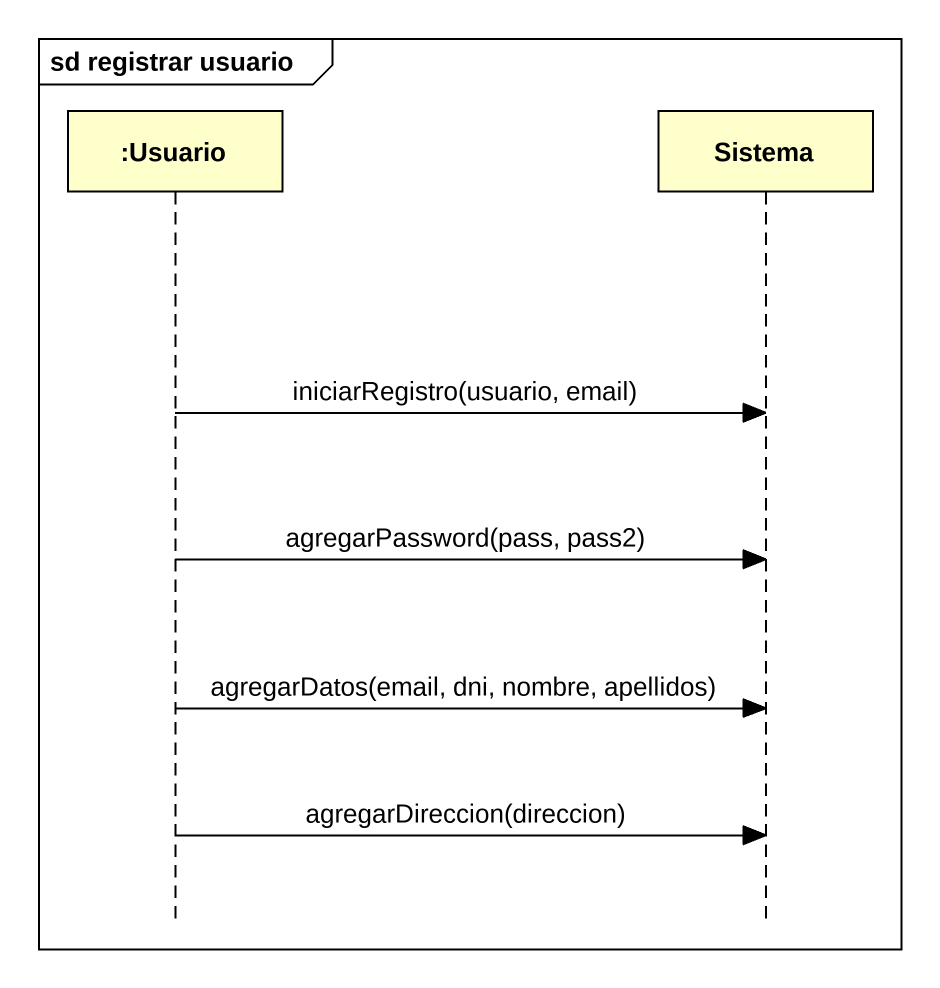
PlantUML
@startuml
mainframe sd registrar usuario
hide footbox
participant ":Usuario" as Usuario
participant Sistema

Usuario -> Sistema : iniciarRegistro(usuario, email)
Usuario -> Sistema : agregarPassword(pass, pass2)
Usuario -> Sistema : agregarDatos(email, dni, nombre, apellidos)
Usuario -> Sistema : agregarDireccion(direccion)
@enduml
